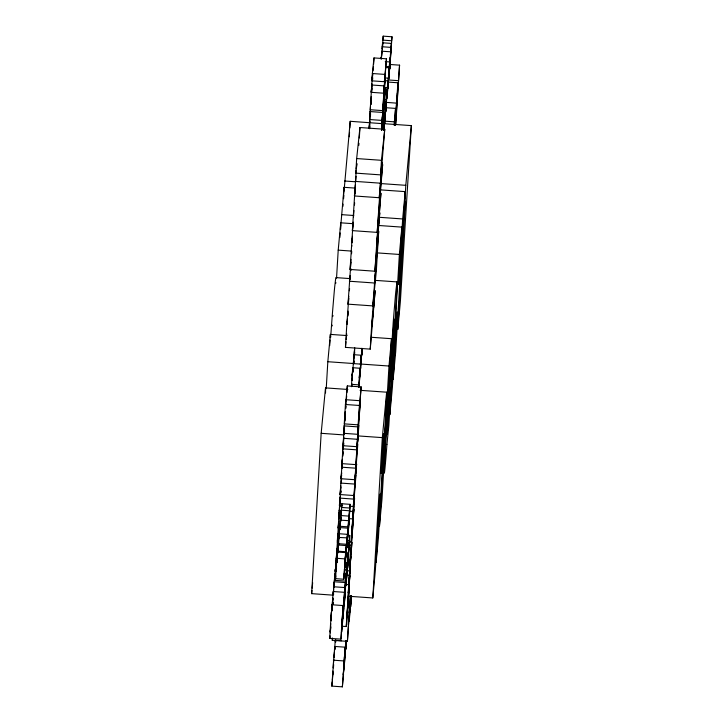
<?xml version="1.0" encoding="UTF-8"?>
<svg xmlns="http://www.w3.org/2000/svg" width="723" height="723" viewBox="0 0 723 723"><rect width="100%" height="100%" fill="white"/><g stroke="black" fill="none" stroke-linecap="round" stroke-linejoin="round"><path stroke-width="1.08" d="M351.667 383.551L351.55 384.338L358.789 384.853L359.674 372.246A33.511 0.524 -86 0 1 359.81 370.809L360.099 368.233L360 370.393M338.753 537.451L347.013 537.858M352.291 374.351L352.354 373.755M325.522 392.969L325.63 387.962A29.553 0.461 -86 0 0 325.386 389.064L321.166 433.312L311.64 593.646L332.77 595.137M382.286 48.875L382.566 42.793L391.387 43.407L391.053 50.511M382.051 119.882L384.256 120.036L383.922 127.131L384.871 113.394L382.666 113.24M335.101 573.438L334.839 578.78L335.083 574.64M335.21 571.306L335.309 569.173L334.532 579.982M344.284 569.805L346.525 569.959L346.055 579.575L347.185 562.964L344.934 562.801M334.252 587.528L334.36 585.323L334.234 587.347M338.698 538.653L338.735 537.279M359.06 383.597L359.078 382.991L358.807 387.176L358.915 384.067M374.153 297.433L374.261 294.442L373.384 303.027M335.644 642.141L335.761 639.972M346.299 640.714L345.847 649.371L346.606 641.193M340.28 521.672L340.343 520.108L340.217 521.147A44.763 0.705 -86 0 0 340.09 522.467L339.548 529.48M352.336 377.108L352.264 374.677M359.584 377.623L359.638 376.132M361.898 349.76L361.654 352.815M374.116 298.219L373.918 301.708A41.473 0.651 -86 0 1 373.809 303.552L373.556 307.808L375.156 290.646L370.248 349.119L345.449 347.374L346.398 331.405A88.468 1.392 -86 0 1 346.534 329.055L348.215 305.323A82.051 1.292 -86 0 1 348.332 304.076M385.775 111.577L386.805 92.607L384.6 92.454M384.591 80.633L387.899 80.868L384.654 123.597L386.805 92.607M331.496 611.658L331.233 620.253A34.162 0.533 -86 0 0 331.215 620.578M336.448 558.879L336.493 558.111L336.114 564.518M336.891 554.288L337.008 551.513L336.195 562.232M340.578 521.988L340.876 516.629M340.994 514.478L341.229 510.194L349.507 510.772L347.618 538.346L349.507 510.772M351.541 386.534L351.712 383.741L351.432 386.706M346.552 543.777L345.73 557.433L345.901 555.156M346.968 539.241L347.022 537.948L346.868 539.141A49.209 0.777 -86 0 0 346.706 540.867L344.482 572.083M347.727 534.333L347.754 533.746L346.796 547.194M348.043 530.899L348.332 526.01M346.064 582.973L345.946 585.784L346.642 576.827M348.106 555.083L348.206 552.218L347.275 566.272L347.745 561.256M359.548 374.677L359.331 377.975L359.629 376.132M382.25 129.76L382.377 126.326L382.259 127.203A33.9 0.533 -86 0 0 382.124 128.604L382.006 129.887M394.613 125.169L395.544 108.396L385.693 107.7M384.817 457.912L393.176 322.874A44.6 0.705 -86 0 1 393.637 316.882L395.4 295.852A89.426 1.41 -86 0 1 395.806 291.496L396.981 281.898L396.999 286.019A35.047 0.551 -86 0 1 396.846 289.471L394.875 324.058L392.336 351.378L394.18 319.087L393.511 327.013L387.157 434.622L387.691 428.712M330.375 630.004L330.294 631.495L330.384 630.61M332.851 604.103L332.842 603.588M338.301 543.344L338.183 545.314M338.68 538.933L338.527 541.599M339.449 533.42L339.439 534.008M339.9 526.272L339.937 525.476L339.656 529.724M340.479 521.645L340.723 517.252L340.461 521.554M334.622 648.612L334.713 646.516L331.821 686.109L342.359 686.85L343.552 673.899M352.309 377.623L352.273 378.201M354.397 352.472L354.632 349.155M346.959 539.521L346.814 541.861M343.931 599.774L343.976 598.978L343.904 599.738M333.149 594.604A34.162 0.533 -86 0 0 333.167 594.17L333.276 591.531L344.482 592.3L342.756 618.861L343.416 611.287A39.449 0.624 -86 0 0 343.524 609.462L345.359 582.548L334.143 581.753L333.222 594.387M348.17 526.85L348.206 526.064L347.88 531.08M348.513 522.973L348.622 520.687L348.486 521.735A44.763 0.705 -86 0 0 348.359 523.054L346.1 554.668L347.89 528.161L339.611 527.573L338.337 545.522M345.359 582.548L344.003 605.404L344.067 604.817M346.552 577.442L346.471 578.852L346.561 578.048M352.598 523.362L352.652 522.033L352.128 528.278M381.102 58.897L381.355 56.981L381.202 58.961M349.914 604.229L349.986 602.611L349.308 613.203M383.045 113.71L382.928 118.274L382.973 117.289M383.461 108.956L383.488 109.39A70.709 1.112 -86 0 1 383.551 108.956M383.597 106.977L383.669 106.335L383.488 108.513M383.994 103.181L384.094 101.139L383.542 108.414L383.624 107.112M386.218 100.687L385.594 110.709A60.786 0.958 -86 0 1 385.666 109.426M389.453 69.905L389.209 73.366L390.628 51.803L390.501 55.056M390.14 58.391L390.176 57.605L390.122 58.156M326.236 388.631L327.826 361.717L330.375 334.397L347.049 335.571M329.706 345.603L330.04 340M330.176 337.758L330.375 334.397M336.547 278.174L338.21 250.14L340.759 222.82L352.987 223.678M339.891 237.433L340.153 232.933M340.361 229.562L340.759 222.82M340.65 229.254L340.922 224.754M341.048 222.512L344.067 187.311L355.183 188.097M342.928 206.371L343.064 204.13M343.398 198.527L344.067 187.311M343.597 198.717L343.796 195.4M344.058 190.971L350.203 121.301L381.889 123.615L383.877 102.196L381.672 129.318M349.29 136.792L349.552 132.363M349.815 127.935L350.203 121.301M372.815 305.901L378.68 231.297L376.303 271.378L372.815 305.901L348.016 304.157L350.456 268.875M378.671 222.91L377.993 231.956L379.783 212.743L374.876 271.215L350.077 269.471L352.571 230.339M355.355 185.016L354.442 195.969L379.241 197.722L380.036 189.191L379.476 198.608L382.648 164.528L377.18 232.381L352.381 230.628L356.068 172.562M377.18 232.381L381.898 162.503L380.596 174.885L355.797 173.131L356.665 158.563L359.946 127.519L384.744 129.263L379.241 197.722M353.484 216.891L353.936 210.52M354.866 193.719L355.237 187.447L354.442 195.969M330.113 631.45L330.718 621.337A31.64 0.497 -86 0 1 330.872 618.78L331.297 612.715M359.322 138.012L359.946 127.519M330.312 632.923L330.754 623.569M331.468 616.312L331.233 619.412A56.096 0.886 -86 0 1 331.17 620.451M331.812 610.592L331.984 607.636A39.449 0.624 -86 0 1 332.101 605.811L333.249 591.55M332.011 610.962L332.237 606.263M332.381 603.841L332.761 598.192L332.508 601.726M332.643 604.202L332.942 598.038M332.878 603.063L332.914 602.44M333.366 594.821L333.692 589.372M333.827 587.799L334.74 575.3M333.601 594.496L333.646 593.737M334.071 587.709L334.36 581.807M335.264 571.541L335.969 562.169M334.912 579.828L335.111 576.511M335.445 570.998L336.584 556.276M337.298 541.147L338.726 521.69M340.813 518.066L338.68 517.912L340.135 498.165M342.612 505.757L339.412 505.531L340.867 487.284M357.777 444.347L353.936 495.535L340.072 494.55L341.645 472.779M355.147 477.939L355.788 470.619L354.876 479.71L341.012 478.734L342.295 460.696M345.251 413.999L343.705 433.321L357.569 434.306L360.226 403.063L355.77 464.609L341.907 463.633L343.136 445.034M357.569 434.306L358.572 423.57L356.837 446.687L342.973 445.711L344.519 424.844M345.422 404.491L344.265 423.868L358.129 424.844L359.729 400.696L345.865 399.72L345.422 404.491L359.286 405.467M335.653 571.278L335.843 568.07M338.726 522.386L338.228 527.826M335.689 571.73L335.797 569.995M337.379 542.476L337.56 539.512M343.172 445.07L342.874 449.995L343.045 448.188M344.708 419.096L345.233 411.613M345.865 399.72L345.549 404.988L347.32 385.928L361.184 386.904L358.572 420.081M336.358 564.311L336.556 561.003M336.819 556.593L338.527 534.622L338.138 541.247M337.957 535.372L337.46 542.72M343.362 444.374L343.796 438.129M335.544 578.653L337.334 552.047L345.612 552.625L343.814 579.24L335.544 578.653L335.806 575.879M337.026 555.996L337.289 551.577M337.415 549.372L337.876 541.644M336.529 566.145L336.213 571.495L336.511 568.296M336.719 562.196L337.993 544.988L346.263 545.567L343.814 579.24M337.469 549.57L338.066 539.638M338.599 530.058L338.726 527.889M344.275 434.622L344.528 430.284M349.905 604.446L347.411 641.364L332.282 640.298L332.417 638.048M336.864 562.611L337.279 556.945M337.677 548.965L338.002 543.452M346.932 392.58L347.32 385.928M337.035 561.879L337.289 557.596M337.605 552.245L338.427 540.271A49.209 0.777 -86 0 1 338.599 538.554L338.626 538.219M337.74 552.724L338.002 547.645M337.894 553.014L338.021 550.872M338.481 545.196L338.68 541.843M338.915 537.975L339.611 527.573M338.545 545.639L338.716 543.398M339.033 538.048L339.421 531.622M339.177 537.822L339.412 533.746M340.171 523.569L340.072 525.187M340.66 521.373L340.913 517.09M341.039 514.948L341.834 503.75L350.104 504.338L348.549 528.377L350.104 504.338M341.184 514.604L341.834 503.75M333.845 657.478L333.927 655.752L333.782 657.216M332.96 671.071L332.77 674.27L332.932 672.372M333.149 667.871L333.655 659.349M334.107 657.216L334.415 652.173M334.207 657.18L334.406 653.791M334.677 649.29L335.21 640.271L341.536 640.714M334.894 649.796L335.011 647.898M335.472 640.018L335.355 641.988L335.562 640.189M335.499 642.286L335.617 640.316M352.309 374.595L352.228 376.032L352.851 367.718L360.108 368.278M352.209 380.289L352.472 375.833M352.67 372.499L354.026 354.713L361.274 355.228L360.524 365.721L360.732 362.34M353.086 368.603L352.905 371.541L353.213 368.613M353.484 361.834L353.348 364.085L353.592 361.889M353.005 372.182L353.158 369.507M353.502 364.473L353.909 357.74M353.818 358.283L354.026 354.713M353.909 360.75L353.818 362.268L353.909 361.419M354.216 355.571L354.568 349.932M369.091 128.287L369.824 118.455M382.078 120.416L384.546 91.035L382.078 120.416L369.616 119.539L370.501 106.516M372.047 80.551L370.194 109.733L382.657 110.61L385.025 75.499L384.374 81.717L371.911 80.84L372.354 73.52L373.999 57.921L386.462 58.798L383.696 93.195L371.233 92.318L371.947 83.751M370.655 104.501L371.279 96.448M371.405 91.812L371.631 88.034L371.233 92.318M373.619 64.248L373.999 57.921M342.512 619.132L341.509 632.282L341.599 631.396M341.328 632.236L341.852 623.452M341.627 630.176L342.431 616.629M343.054 610.899L342.449 620.207A56.096 0.886 -86 0 1 342.295 622.675L341.708 631.36M342.874 616.737L343.705 602.765M347.998 531.613L347.248 542.377M348.486 523.533L348.35 525.766M344.076 600.262L344.275 596.846A34.162 0.533 -86 0 0 344.383 594.957L344.491 592.327M343.714 575.933L345.956 576.095L344.157 603.47M346.525 569.959L344.5 601.735L347.185 562.964M346.588 576.818L347.709 558.906L347.6 559.973M349.092 542.44L346.986 575.038L349.092 542.44L346.85 542.277M349.742 535.418L347.636 568.007L349.742 535.418L347.501 535.255M359.566 374.903L359.467 376.538L359.927 371.604M361.274 355.228L359.385 381.916L360.84 362.395M361.861 350.438L361.066 362.747L361.238 360.858M362.151 349.625L361.898 354.424M342.359 686.85L345.233 647.184L334.704 646.452M344.383 658.219L344.464 656.493L343.308 675.011L344.293 663.985A41.943 0.66 -86 0 0 344.41 661.997L344.979 652.471A45.594 0.714 -86 0 0 345.16 649.344L345.251 647.221M345.44 584.419L348.64 584.645L350.881 556.312L349.453 570.89L346.254 570.664M349.453 570.89L351.956 542.232L348.64 584.645M350.104 560.045L353.231 520.849L350.104 560.045L347.971 559.891M349.028 541.97L351.161 542.123L352.119 528.45M349.345 518.662L352.544 518.888L354.279 495.779L353.285 506.507L350.086 506.281M353.285 506.507L356.611 463.958L355.147 479.665M354.876 479.71L358.897 425.413M344.347 658.834L343.398 674.071M352.083 528.992L352.571 523.696M357.09 445.061L356.737 450.98L357.487 440.922M359.729 400.696L359.412 405.964L361.184 386.904M345.748 641.012L344.211 666.931L346.154 641.057M348.007 603.56L347.564 608.974M357.912 436.385L357.587 441.925L358.454 430.176M346.019 640.759L345.838 643.714L346.1 640.93M355.942 475.264L352.544 518.888M381.617 56.521L382.566 42.793M381.59 55.987L381.834 51.288L381.292 57.641M382.304 48.803L383.19 36.15L392.002 36.774L389.724 69.074L391.387 43.407M382.413 49.164L382.801 42.657M382.928 40.488L383.19 36.15M347.411 641.364L350.248 597.361A39.648 0.624 -86 0 1 350.366 596.104M350.357 600.018L350.158 603.262A32.58 0.515 -86 0 1 350.04 605.341L349.652 611.134M350.872 596.086L350.095 609.155A39.503 0.624 -86 0 0 350.013 610.601L349.932 612.047L350.185 608.874A38.256 0.606 -86 0 0 350.33 606.425L350.953 596.023M351.143 596.62L351.179 595.996M351.288 595.635L350.619 606.904L351.631 596.032M381.889 123.615L381.491 130.276L382.386 120.633M384.374 81.717L386.462 58.798M382.087 124.257L382.35 119.937M383.054 106.326L385.404 76.511L383.814 93.638L384.094 88.911L383.696 93.195M382.124 125.874L382.503 119.385M382.214 126.814L382.666 119.25M382.856 116.005L383.181 110.601M382.639 120.515L382.512 123.217L383.542 111.062M383.551 108.956L383.66 108.333L383.561 110.773M370.248 349.119L371.197 333.149A88.468 1.392 -86 0 1 371.333 330.8L373.014 307.067A82.051 1.292 -86 0 1 373.384 303.045M374.876 271.215L377.993 224.853A61.717 0.967 -86 0 1 378.174 223.009L378.572 219.268L378.355 224.175L380.94 193.195L378.753 222.078M380.596 174.885L381.464 160.307L384.744 129.263M383.47 130.032L384.256 120.036M372.951 313.936L373.059 311.667L371.866 325.974L372.932 314.189M383.904 129.661L384.871 113.394M384.012 130.095L385.937 101.916L383.732 101.753M385.937 101.916L384.04 130.221M385.811 67.537L389.119 67.763L387.121 97.027L388.857 72.11M389.661 61.925L387.935 88.369L389.661 61.925L385.251 61.618M389.028 73.656L388.739 79.187L389.363 72.824M389.489 69.453L390.095 59.123M388.079 82.079L397.93 82.774L394.957 124.419M395.228 125.079L397.316 93.014M395.481 125.142L399.566 65.16L389.715 64.464M399.566 65.16L395.788 124.293M348.332 596.231L372.797 597.957L382.322 437.623L386.534 393.375A29.553 0.461 -86 0 1 386.76 392.2L360.072 390.321M391.523 338.707L388.983 366.028L379.458 526.362L381.997 499.033L391.523 338.707L371.514 337.289M378.563 225.477L401.907 227.121L399.367 254.451L389.842 414.785L392.381 387.456L397.144 311.938L393.149 379.277L395.689 351.956L405.214 191.622L380.75 189.896M401.907 227.121L398.509 284.464L402.675 218.952L405.214 191.622M411.36 125.612L405.802 185.323L403.895 217.415L405.395 201.247L397.777 329.498L400.325 302.169L411.36 125.612L384.672 123.732M351.74 245.648L351.694 246.317L351.749 245.73M348.125 312.58L347.826 316.087M331.224 615.589L332.029 604.78L331.92 607.645A35.843 0.56 -86 0 1 331.749 610.736M330.592 627.365L330.456 629.534M335.644 568.621L335.68 567.98A31.64 0.497 -86 0 1 335.843 565.422M339.792 528.088L339.747 529.607L339.756 528.63M352.218 379.214L352.246 378.753M354.622 352.77L354.478 355.029M341.898 622.774L341.934 622.132A31.64 0.497 -86 0 1 342.087 619.566L342.738 612.264L342.449 621.039A34.162 0.533 -86 0 0 342.341 622.928L342.259 625.567M345.983 553.8L345.91 554.993M342.44 616.376L342.63 613.42M343.109 610.004L343.199 608.432A39.449 0.624 -86 0 1 343.317 606.606L343.768 599.973M343.723 602.512L343.877 600.099M348.477 526.317L348.423 527.085L349.001 517.831L348.658 523.353M344.772 595.987L344.735 596.638A30.511 0.479 -86 0 1 344.609 598.689L343.497 612.236M346.859 569.417L346.895 568.775A31.64 0.497 -86 0 1 347.058 566.208L347.474 560.144M361.292 359.982L361.328 359.331M351.107 597.207L350.98 599.34A63.037 0.994 -86 0 1 350.872 601.075L349.245 621.066L349.417 616.909A54.957 0.868 -86 0 1 349.525 614.948L350.538 597.948A63.037 0.994 -86 0 1 350.646 596.204M383.063 113.403L383.497 107.203M389.381 67.619L389.444 66.624A31.649 0.497 -86 0 1 389.57 64.582L390.113 58.265M390.004 63.38L389.941 64.374A31.649 0.497 -86 0 1 389.824 66.417L389.281 72.689M332.155 325.956L332.2 325.169M332.942 602.684L332.851 604.03M338.084 527.998L339.051 515.219A34.505 0.542 -86 0 1 339.141 514.189L339.367 512.101L339.25 514.839L339.449 511.812M337.858 552.788L337.885 552.408A32.155 0.506 -86 0 0 338.002 550.393M339.837 529.986L340.181 524.428M340.388 521.093L341.229 510.194M333.674 664.564L333.466 667.627M346.127 553.375L346.154 552.996A32.155 0.506 -86 0 0 346.317 550.348M346.669 576.511L347.474 565.775M351.947 528.974L352.914 516.195A34.505 0.542 -86 0 1 353.005 515.165L353.701 507.79A39.105 0.615 -86 0 1 353.8 506.66L353.827 506.389M385.702 108.938L386.01 103.922M385.748 111.848L387.899 80.868M394.089 125.178L395.544 108.396M340.045 525.657L339.846 528.441M351.74 384.401L351.586 386.407M346.109 553.701L346.046 554.649M361.726 355.544L361.97 351.595L361.473 356.918M381.211 58.825L381.292 57.695M348.305 592.209L348.26 593.086L348.875 590.013M346.895 615.951L346.841 617.035L348.459 598.825L347.745 610.628A35.617 0.56 -86 0 1 347.546 612.851L347.519 613.131M335.906 564.347L336.258 559.358M354.008 356.087L354.686 347.492M348.016 529.444L347.899 530.926M341.654 630.564L340.994 639.141L329.778 638.355M348.314 592.11L348.603 588.676M346.904 615.842L347.067 613.782A35.228 0.551 -86 0 1 347.194 612.381L349.372 585.802L348.54 599.9M349.932 576.358L350.492 565.992M349.796 576.556L349.652 578.427A33.177 0.524 -86 0 1 349.543 579.602L349.525 579.837M348.396 600.244L348.143 603.298M330.664 337.316L330.791 335.589M351.938 242.566L352.264 238.454M330.773 626.76L330.492 630.573M330.908 333.836L332.029 318.563A44.6 0.705 -86 0 1 332.481 312.58L334.252 291.55A89.426 1.41 -86 0 1 334.659 287.185L335.797 277.605L350.284 278.608M346.028 554.912L345.82 556.403M359.286 382.35L359.25 382.901M387.736 428.179L390.059 390.149L389.543 395.671M386.941 444.365L388.857 425.368L393.972 339.304L390.989 371.306M347.401 319.078L347.067 324.22L347.383 320.831M342.512 613.502L343.244 605.576M342.982 617.659L342.277 625.476M346.679 578.011L347.266 569.326A56.096 0.886 -86 0 0 347.411 566.85M349.48 611.197L349.354 612.77M331.423 612.535L331.459 612.02M361.5 358.716L361.148 363.036M359.114 384.609L358.906 387.121M345.883 556.864L345.693 559.015M352.625 229.697L353.204 223.1M344.988 420.885L345.26 417.578M369.209 128.441L369.842 120.84L369.128 128.323M370.565 113.647L370.293 116.846L370.556 114.614M340.696 493.095L340.876 490.881M352.264 374.613L351.532 384.293M355.716 180.633L356.087 176.258M372.3 79.476L372.752 74.117M331.486 620.343L331.45 620.804M351.749 385.585L351.685 386.362M372.119 79.792L372.571 74.623L372.011 79.991M352.182 374.568L352.426 371.739A33.511 0.524 -86 0 1 352.562 370.303L352.842 367.763M383.57 106.398L383.741 104.401M356.828 163.832L356.439 168.296M350.655 266.624L351.044 262.133M342.16 468.64L342.359 466.407M353.899 362.53L353.854 363.109M349.878 279.638L350.257 275.472M350.718 270.285L350.827 269.055M339.801 507.157L339.828 506.814A39.105 0.615 -86 0 1 339.937 505.684L339.991 505.124M352.291 374.288L352.345 373.782M335.58 571.513L335.815 568.829M336.258 563.832L336.566 560.415L336.159 564.482M361.916 348.224L360.56 368.82L360.795 366.868M347.646 316.213L348.115 311.143M332.932 674.116L332.399 679.882M377.063 240.208L376.493 248.07L377.551 235.264L377.09 239.955M348.902 589.652L348.965 588.974A46.118 0.723 -86 0 0 349.119 587.32L349.815 575.689A32.454 0.506 -86 0 0 349.67 577.243L348.441 591.459M311.64 593.646L311.947 590.366M312.146 588.179L312.661 582.72M358.762 145.513L358.97 143.308M354.984 193.565L355.391 189.164M354.451 205.025L354.659 202.829M352.381 230.628L353.176 222.106M352.291 238.21L352.472 236.304M352.029 242.765L352.472 238.03M350.077 269.471L351.017 259.376M351.541 253.773L351.749 251.523M348.848 298.5L348.585 301.283A82.051 1.292 -86 0 0 348.45 302.738M345.449 347.374L345.974 341.771M346.181 339.521L346.697 333.918M373.041 70.836L373.457 66.408M371.45 91.694L371.947 86.344M372.544 79.919L372.743 77.777M371.676 92.164L371.974 88.956M370.791 104.076L371.288 98.717M369.616 119.539L370.51 109.896M371.007 104.546L371.306 101.337M370.022 116.313L370.519 110.953M369.462 128.748L369.86 124.464M345.549 408.251L345.965 403.768M346.272 400.406L346.697 395.915M345.757 408.585L345.965 406.416M343.705 433.321L344.5 424.744M342.973 445.711L343.777 437.044M344.076 433.8L344.482 429.462M341.907 463.633L342.304 459.304M342.612 456.05L343.018 451.721M343.515 446.308L343.823 443.054M342.702 456.367L343.109 452.029M342.35 462.919L341.952 467.212L342.395 462.883M340.072 494.55L340.876 485.892M341.274 481.554L341.581 478.31M341.364 481.87L341.572 479.701M339.412 505.531L340.217 496.945M340.732 493.167L340.931 491.007M338.68 517.912L339.485 509.245M339.693 507.085L340.19 501.672M354.406 353.484L354.595 351.36M339.449 514.893L339.042 519.195L339.367 514.767A29.381 0.461 -86 0 1 339.449 513.908M354.225 356.403L354.622 352.146M338.002 533.565L336.231 559.069L336.538 555.824M338.409 529.236L338.707 525.983M352.237 380.379L352.426 378.328M336.737 553.655L337.243 548.242M331.098 618.834L331.468 614.83M331.107 620.343L331.297 618.337M336.701 561.78L336.837 560.253M336.855 558.68L337.09 556.114M337.524 551.522L337.749 549.055M338.988 537.198L339.123 535.662M336.394 566.407L336.538 564.889M338.5 545.413L338.671 543.606M337.081 562.16L337.252 560.298M332.282 640.298L332.463 638.364M384.799 93.14L383.425 113.809L384.365 101.211L384.247 102.549M384.582 97.605L384.455 98.943L385.341 87.356L383.967 108.025M382.313 123.064L383.217 113.33L381.925 129.625M361.645 353.999L362.142 348.676M358.68 387.221L358.951 384.256L358.798 384.835M383.362 129.652L383.723 125.694M392.002 36.774L391.631 40.75L382.819 40.127M384.717 116.638L384.979 113.827M331.821 686.109L332.2 681.952M344.898 563.127L345.115 560.84M345.124 559.268L345.368 556.701M345.784 553.655L345.567 555.969L346.028 549.643M347.185 538.554L347.401 536.249M347.646 532.227L346.688 546.895L346.941 544.184M344.672 566.995L344.88 564.708M345.549 557.532L345.07 564.311L345.323 561.599M345.675 559.313L345.178 564.609M349.137 520.614L349.345 518.364M342.313 619.629L342.774 614.613M348.432 557.478L348.721 554.433M353.972 504.781L354.559 498.499L353.33 514.649A29.381 0.461 -86 0 0 353.231 515.743L352.905 520.171L353.909 509.426L351.161 542.123M348.224 597.008L348.766 591.188M347.971 600.858L347.871 601.888A36.756 0.578 -86 0 0 347.591 604.97L346.218 626.543L341.961 626.245M347.474 613.682L346.733 621.644A72.761 1.148 -86 0 1 346.462 624.473L346.245 626.498M348.152 624.545L348.558 620.262M372.797 597.957L375.336 570.628L380.09 494.017L376.114 562.322L378.472 536.945L382.539 464.88L382.042 468.323L385.124 424.916A172.942 2.72 -86 0 0 385.549 417.876L386.778 392.273M332.86 316.294L332.942 315.4M369.598 128.45L369.67 127.718A33.9 0.533 -86 0 1 369.796 126.317L369.815 126.209M330.059 635.833L329.796 638.282L329.878 635.535A37.506 0.587 -86 0 1 330.122 631.432M348.179 597.433L347.953 599.873A57.795 0.913 -86 0 1 347.853 600.867L347.636 602.62L349.01 581.238A46.118 0.723 -86 0 1 349.155 579.584L350.167 568.685A57.795 0.913 -86 0 1 350.266 567.691L350.474 565.937M350.971 269.028L350.827 270.519M336.593 559.756L336.141 564.329M362.178 352.047L361.925 354.36M335.589 569.914L335.87 567.058M349.977 279.042L350.294 275.861M348.016 304.157L348.802 296.358M349.363 290.791L349.589 288.567M341.012 478.734L341.618 472.67M336.801 554.125L337.225 549.832M356.81 163.597L356.249 168.974M355.797 173.131L356.068 170.601M340.316 520.153L348.603 520.677M381.834 51.216L390.637 51.785M382.196 46.76L391.016 47.384M385.91 66.453L389.218 66.679M372.354 73.52L384.808 74.397M384.844 77.921L388.152 78.156M388.269 79.964L398.129 80.66M371.667 84.998L384.13 85.874M383.949 87.501L387.257 87.736M383.958 99.322L386.163 99.485M386.181 102.395L396.041 103.091M370.086 111.568L382.548 112.445M382.295 117.216L384.5 117.37M384.437 121.139L394.297 121.826M381.681 123.85L383.886 124.013M356.665 158.563L381.464 160.307M355.309 181.401L380.108 183.154M344.645 181.012L355.77 181.798M380.226 183.525L405.802 185.323M341.518 214.641L353.746 215.499M379.322 217.298L402.675 218.952M338.21 250.14L351.559 251.08M377.126 252.887L399.367 254.451M374.749 280.334L396.981 281.898M349.381 281.229L374.18 282.982M327.826 361.717L353.402 363.524M360.072 363.994L388.983 366.028M353.204 363.588L360.443 364.094M325.603 387.889L347.844 389.462M344.148 425.91L358.012 426.886M321.166 433.312L343.407 434.885M357.858 435.897L382.322 437.623M343.407 438.292L357.279 439.277M342.783 448.847L356.647 449.823M341.69 467.194L355.562 468.17M340.75 483.081L354.613 484.058M339.855 498.111L353.719 499.087M341.491 507.447L349.76 508.034M339.123 510.501L341.256 510.646M349.787 511.251L352.987 511.477M340.732 515.535L349.01 516.114M339.738 526.263L348.007 526.85M339.042 533.737L347.311 534.324M347.031 540.271L349.281 540.424M338.111 543.678L346.389 544.256M348.848 545.106L350.98 545.259M346.38 547.293L348.622 547.447M337.415 551.152L345.693 551.73M336.755 558.31L345.025 558.888M347.88 561.391L350.013 561.545M344.546 566.995L346.787 567.148M343.895 573.99L346.136 574.152M347.058 575.147L349.191 575.291M334.279 580.316L345.495 581.102M333.674 586.769L344.889 587.555M332.029 604.771L343.244 605.567M333.357 660.189L343.895 660.93M340.976 639.141L341.093 636.33A37.506 0.587 -86 0 1 341.337 632.218M343.253 605.585L343.136 608.432A35.843 0.56 -86 0 1 342.928 612.01M343.479 612.209L343.588 609.498A41.609 0.651 -86 0 1 343.678 608.079M350.574 596.195A37.171 0.587 -86 0 1 350.348 600.054M332.219 610.239A39.449 0.624 -86 0 1 332.2 610.492M336.891 554.279A35.843 0.56 -86 0 1 336.764 556.493M335.002 579.521A37.506 0.587 -86 0 1 335.083 578.075M348.106 555.065A35.843 0.56 -86 0 1 347.899 558.653M346.055 582.991A37.506 0.587 -86 0 1 346.299 578.861M335.824 282.476A35.047 0.551 -86 0 1 335.788 283.299M384.238 469.778A51.36 0.804 -86 0 1 384.808 457.948M384.238 469.823A40.524 0.642 -86 0 0 384.184 472.878L384.374 473.176A43.995 0.696 -86 0 0 385.296 464.808L385.793 459.186A30.14 0.47 -86 0 0 386.941 444.365M334.622 648.603A45.594 0.714 -86 0 1 334.568 649.462M383.696 433.683L381.111 473.384L383.696 433.683M353.24 513.176L353.113 515.815L353.24 513.176M387.022 94.089L386.688 98.97A60.786 0.958 -86 0 1 386.76 97.677L387.311 88.947L387.022 94.089M376.222 263.985L374.415 284.302L376.222 263.985M348.052 529.851L348.007 530.357L348.07 529.878M341.572 475.336L341.283 478.68L341.599 475.318"/></g></svg>
